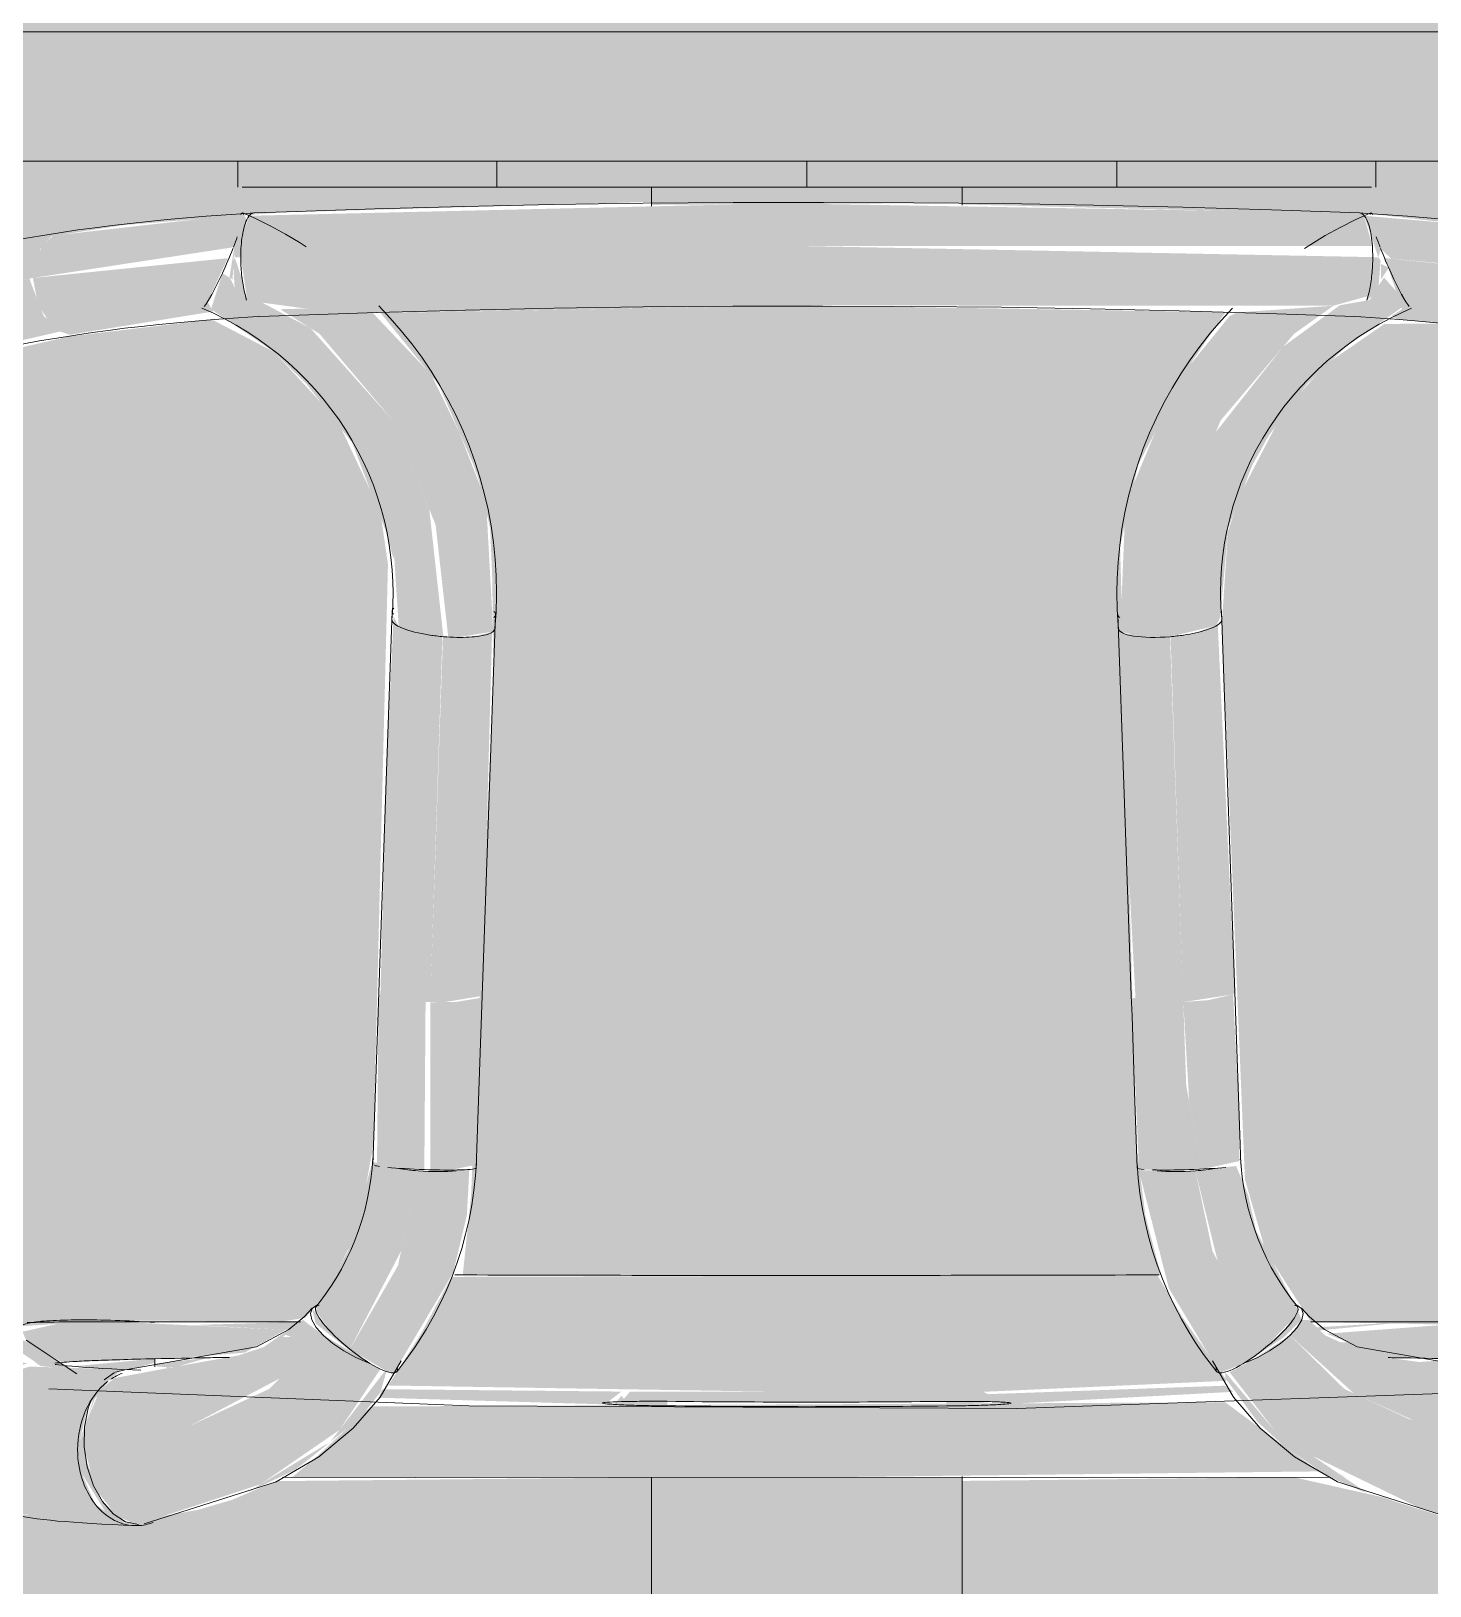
# Model space of a CAD drawing. Header units: inches. Extents: x 20426 to 36348, y -461 to 673.
# Drawn here: x 29136.77 to 29150.27, y 15 to 30.01 of the extents above; entities that cross this region are included whole.
import ezdxf

# ---------------------------------------------------------------- set-up
doc = ezdxf.new("R2010")
doc.units = ezdxf.units.IN
doc.header["$MEASUREMENT"] = 0
doc.layers.add('I-FURN', color=30, linetype='Continuous', lineweight=9)
doc.layers.add('Q-CASE', color=31, linetype='Continuous', lineweight=9)

# ---------------------------------------------------------------- blocks, each defined once
blk = doc.blocks.new('Casework 2 - Casework 1-491120-Elevation - East')
at = {"layer": 'Q-CASE'}
h = blk.add_hatch(color=256, dxfattribs=at)
h.paths.add_polyline_path([(-22613.107, 25.989), (-22612.993, 25.726), (-22612.881, 25.759), (-22613.051, 25.896), (-22613.084, 25.951)], flags=0)
h.paths.add_polyline_path([(-22543.382, 26.785), (-22543.434, 26.876), (-22543.4, 26.803)], flags=0)
h.paths.add_polyline_path([(-22635.053, 0), (-22613.198, 0), (-22612.499, 20.853), (-22613.121, 26.789), (-22612.744, 27.293), (-22611.387, 27.744), (-22610.474, 27.958), (-22609.339, 28.134), (-22607.828, 28.256), (-22604.244, 28.358), (-22604.244, 28.5), (-22608.194, 28.5), (-22608.194, 28.75), (-22614.744, 28.75), (-22614.744, 30), (-22590.744, 30), (-22590.744, 28.75), (-22597.294, 28.75), (-22597.338, 28.5), (-22601.244, 28.5), (-22601.244, 28.333), (-22597.247, 28.236), (-22595.32, 28.018), (-22594.067, 27.734), (-22592.863, 27.338), (-22592.644, 27.219), (-22592.304, 26.699), (-22592.37, 26.061), (-22592.468, 25.798), (-22592.495, 25.635), (-22592.449, 25.592), (-22592.509, 25.225), (-22592.495, 25.105), (-22593, 20.322), (-22592.291, 0), (-22546.787, 0), (-22541.624, 15.816), (-22541.736, 15.97), (-22541.831, 16.344), (-22541.725, 16.717), (-22541.337, 17.162), (-22541.288, 17.162), (-22541.192, 17.681), (-22541.1, 18.288), (-22541.107, 19.038), (-22541.113, 19.041), (-22541.232, 21.021), (-22541.607, 24.278), (-22541.929, 25.475), (-22542.105, 25.819), (-22542.527, 26.471), (-22543.498, 26.863), (-22543.79, 27.107), (-22543.875, 27.235), (-22543.967, 27.37), (-22544.004, 27.627), (-22543.872, 27.741), (-22543.935, 27.79), (-22543.513, 28.128), (-22542.797, 28.264), (-22540.045, 28.339), (-22538.874, 28.33), (-22535.539, 28.249), (-22532.8, 28.061), (-22532.8, 28.75), (-22538.2, 28.75), (-22538.2, 30), (-22532.8, 30), (-22532.8, 36), (-22635.053, 36), (-22635.053, 11.964)], flags=0)
h.paths.add_polyline_path([(-22593.337, 0), (-22593.291, 0), (-22593.868, 15.87), (-22593.99, 15.801), (-22593.95, 15.658), (-22593.925, 15.624), (-22593.361, 0.647)], flags=0)
h.paths.add_polyline_path([(-22610.061, 0), (-22610.061, 0.25), (-22610.744, 0.25), (-22610.691, 0.75), (-22604.244, 0.75), (-22604.244, 16.05), (-22607.869, 16.014), (-22608.29, 15.834), (-22608.625, 15.736), (-22609.354, 15.606), (-22610.128, 15.678), (-22610.625, 15.713), (-22610.575, 15.374), (-22611.153, 0), (-22610.565, 0)], flags=0)
h.paths.add_polyline_path([(-22609.195, 0), (-22596.294, 0), (-22596.294, 0.25), (-22609.195, 0.25), (-22609.195, 0.136)], flags=0)
h.paths.add_polyline_path([(-22594.336, 0), (-22594.964, 15.755), (-22595.314, 15.682), (-22596.466, 15.632), (-22597.03, 15.805), (-22597.17, 15.855), (-22598.045, 16.052), (-22601.244, 16.016), (-22601.244, 0.75), (-22594.744, 0.75), (-22594.798, 0.25), (-22595.428, 0.25), (-22595.428, 0), (-22594.453, 0)], flags=0)
h.paths.add_polyline_path([(-22612.197, 0), (-22612.152, 0), (-22611.543, 15.858), (-22611.643, 15.874), (-22612.152, 1.309)], flags=0)
h.paths.add_polyline_path([(-22533.289, 0), (-22533.325, 15.8), (-22533.248, 15.727), (-22533.249, 15.852), (-22533.296, 15.928), (-22533.723, 16.014), (-22533.87, 15.992), (-22540.623, 15.585), (-22545.738, 0), (-22533.342, 0)], flags=0)
h.paths.add_polyline_path([(-22593.37, 25.57), (-22593.317, 25.57), (-22593.341, 25.645)], flags=0)
h.paths.add_polyline_path([(-22593.886, 17.034), (-22593.998, 20.783), (-22593.868, 22.035), (-22593.479, 24.819), (-22593.341, 25.796), (-22593.293, 25.772), (-22593.265, 25.923), (-22593.341, 26.102), (-22593.341, 26.46), (-22594.481, 26.828), (-22596.479, 27.182), (-22597.167, 27.181), (-22597.737, 26.788), (-22598.151, 26.322), (-22598.554, 25.549), (-22598.679, 25.177), (-22598.737, 24.294), (-22598.515, 18.927), (-22598.316, 18.233), (-22597.878, 17.551), (-22595.171, 17.496), (-22595.171, 17.464), (-22595.159, 17.409), (-22594.984, 17.447), (-22594.798, 17.496), (-22594.211, 17.292), (-22594.112, 17.18), (-22594.108, 17.085), (-22593.994, 17.054), (-22593.946, 17.045)], flags=0)
h.paths.add_polyline_path([(-22611.603, 17.034), (-22611.341, 17.099), (-22611.153, 17.331), (-22610.855, 17.477), (-22610.519, 17.477), (-22610.362, 17.479), (-22610.316, 17.509), (-22609.465, 17.566), (-22607.828, 17.551), (-22607.586, 17.59), (-22607.395, 17.807), (-22607.078, 18.435), (-22606.928, 19.255), (-22606.787, 24.861), (-22606.861, 25.369), (-22607.274, 26.248), (-22607.885, 26.91), (-22608.487, 27.223), (-22609.861, 27.06), (-22611.631, 26.655), (-22612.181, 26.392), (-22611.62, 22.035), (-22611.541, 21.422), (-22611.494, 20.131), (-22611.6, 17.099)], flags=0)
h.paths.add_polyline_path([(-22595.194, 17.073), (-22595.171, 17.159), (-22595.218, 17.126), (-22595.196, 17.074)], flags=0)
h.paths.add_polyline_path([(-22610.511, 17.079), (-22610.271, 17.149), (-22610.316, 17.159), (-22610.516, 17.089)], flags=0)
h.paths.add_polyline_path([(-22534.024, 17.522), (-22534.024, 17.599), (-22533.993, 17.52)], flags=0)
h.paths.add_polyline_path([(-22533.668, 17.453), (-22532.8, 17.568), (-22532.8, 26.992), (-22535.167, 27.225), (-22535.478, 26.833), (-22535.591, 26.537), (-22535.743, 26.104), (-22535.785, 25.435), (-22535.725, 24.685), (-22535.589, 24.022), (-22535.065, 20.75), (-22534.824, 18.914), (-22534.597, 18.308), (-22534.243, 17.711), (-22534.145, 17.625), (-22533.972, 17.488), (-22533.675, 17.455)], flags=0)
h.paths.add_polyline_path([(-22606.447, 19.006), (-22606.499, 19.016), (-22606.45, 19.006)], flags=0)
h.paths.add_polyline_path([(-22593.121, 25.478), (-22593.16, 25.761), (-22593.214, 25.655), (-22593.135, 25.505)], flags=0)
h.paths.add_polyline_path([(-22593.049, 25.605), (-22593.049, 25.718), (-22593.097, 25.628)], flags=0)
h.paths.add_polyline_path([(-22607.265, 26.246), (-22607.579, 26.654), (-22607.266, 26.248)], flags=0)
h.paths.add_polyline_path([(-22543.434, 27.078), (-22543.232, 27.181), (-22543.308, 27.212), (-22543.331, 27.15), (-22543.425, 27.084)], flags=0)
h.paths.add_polyline_path([(-22543.564, 27.076), (-22543.437, 27.107), (-22543.458, 27.169), (-22543.561, 27.078)], flags=0)
blk = doc.blocks.new('Falcon 7700 Series Pedestal Base - 24_ x 30_ x 30_ - Wheelchair Height-460523-Elevation - East')
at = {"layer": 'I-FURN'}
for points in [[(-22602.986, 28.75), (-22590.744, 28.75), (-22590.744, 30), (-22614.744, 30), (-22614.744, 28.75), (-22607.828, 28.75)], [(-22606.362, 28.5), (-22605.78, 28.5), (-22605.78, 28.75), (-22608.194, 28.75), (-22608.194, 28.5), (-22606.664, 28.5)], [(-22605.715, 28.5), (-22605.715, 28.75), (-22605.78, 28.75), (-22605.78, 28.5)], [(-22602.744, 28.5), (-22602.744, 28.75), (-22605.715, 28.75), (-22605.715, 28.5), (-22602.986, 28.5)], [(-22599.774, 28.5), (-22599.774, 28.75), (-22602.744, 28.75), (-22602.744, 28.5), (-22600.565, 28.5)], [(-22599.774, 28.5), (-22599.709, 28.5), (-22599.709, 28.75), (-22599.774, 28.75), (-22599.774, 28.68)], [(-22598.502, 28.5), (-22597.294, 28.5), (-22597.294, 28.75), (-22599.709, 28.75), (-22599.709, 28.5), (-22598.825, 28.5)]]:
    blk.add_hatch(color=256, dxfattribs=at).paths.add_polyline_path(points, flags=0)
h = blk.add_hatch(color=256, dxfattribs=at)
h.paths.add_polyline_path([(-22601.244, 0.75), (-22601.244, 16.05), (-22604.244, 16.05), (-22604.244, 0.75)], flags=0)
h.paths.add_polyline_path([(-22604.244, 28.329), (-22601.244, 28.347), (-22601.244, 28.5), (-22604.244, 28.5), (-22604.244, 28.33)], flags=0)
for p, q in [((-22614.744, 30), (-22590.744, 30)), ((-22590.744, 28.75), (-22614.744, 28.75)), ((-22608.237, 28.75), (-22608.237, 28.5)), ((-22608.237, 28.75), (-22608.237, 28.5)), ((-22605.737, 28.5), (-22605.737, 28.75)), ((-22602.744, 28.5), (-22602.744, 28.75)), ((-22599.752, 28.75), (-22599.752, 28.5)), ((-22597.252, 28.5), (-22597.252, 28.75)), ((-22597.252, 28.5), (-22597.252, 28.75)), ((-22605.78, 28.5), (-22608.194, 28.5)), ((-22608.194, 28.5), (-22608.194, 28.5)), ((-22605.715, 28.5), (-22605.78, 28.5)), ((-22605.715, 28.5), (-22605.78, 28.5)), ((-22603.537, 28.5), (-22605.715, 28.5)), ((-22604.244, 28.318), (-22604.244, 28.5)), ((-22603.537, 28.5), (-22601.952, 28.5)), ((-22599.774, 28.5), (-22601.952, 28.5)), ((-22601.244, 28.326), (-22601.244, 28.5)), ((-22599.709, 28.5), (-22599.774, 28.5)), ((-22599.709, 28.5), (-22599.774, 28.5)), ((-22597.294, 28.5), (-22599.709, 28.5)), ((-22597.294, 28.5), (-22597.294, 28.5)), ((-22601.244, 0.75), (-22601.244, 16.06)), ((-22604.244, 0.75), (-22604.244, 16.05))]:
    blk.add_line(p, q, dxfattribs=at)
blk = doc.blocks.new('HermanMiller_Collection_Air-Chair_SideChair_Arms - Arms-457867-Elevation - East')
at = {"layer": 'I-FURN'}
h = blk.add_hatch(color=256, dxfattribs=at)
h.paths.add_polyline_path([(-22610.214, 27.624), (-22608.28, 27.92), (-22608.266, 27.821), (-22608.208, 27.825), (-22608.151, 28.184), (-22608.182, 28.241), (-22610.019, 28.032), (-22610.125, 27.933), (-22610.202, 27.75)], flags=0)
h.paths.add_polyline_path([(-22608.323, 27.816), (-22608.322, 27.816), (-22608.284, 27.909)], flags=0)
for points in [[(-22608.208, 27.825), (-22602.744, 27.931), (-22597.285, 27.933), (-22597.367, 28.228), (-22597.399, 28.249), (-22602.986, 28.344), (-22608.125, 28.224), (-22608.193, 28.032), (-22608.204, 27.933)], [(-22595.275, 27.624), (-22595.323, 27.864), (-22595.452, 28.025), (-22595.724, 28.083), (-22597.364, 28.224), (-22597.296, 28.032), (-22597.228, 27.821), (-22597.202, 27.904), (-22597.104, 27.811), (-22595.724, 27.68)], [(-22612.986, 26.875), (-22612.066, 27.227), (-22611.421, 27.401), (-22610.214, 27.624), (-22610.142, 27.904), (-22610.037, 28.025), (-22610.166, 28.018), (-22611.011, 27.851), (-22612.669, 27.321), (-22612.844, 27.219), (-22612.97, 27.002)], [(-22607.236, 27.281), (-22602.744, 27.359), (-22597.66, 27.356), (-22597.328, 27.448), (-22597.285, 27.825), (-22602.744, 27.931), (-22608.208, 27.825), (-22608.144, 27.405), (-22607.27, 27.287)], [(-22612.502, 26.362), (-22611.901, 26.623), (-22611.011, 26.863), (-22609.952, 27.107), (-22610.11, 27.259), (-22610.202, 27.495), (-22610.249, 27.618), (-22612.066, 27.227), (-22612.669, 27.013), (-22612.985, 26.869), (-22612.921, 26.625), (-22612.744, 26.438), (-22612.627, 26.384)], [(-22599.237, 24.162), (-22598.791, 24.27), (-22598.753, 24.351), (-22598.677, 25.207), (-22598.446, 25.813), (-22598.286, 26.1), (-22597.912, 26.605), (-22597.539, 26.962), (-22596.948, 27.376), (-22597.172, 27.628), (-22597.206, 27.579), (-22597.312, 27.411), (-22597.598, 27.361), (-22598.145, 26.962), (-22598.796, 26.136), (-22599.161, 25.242), (-22599.213, 24.501)], [(-22596.96, 27.393), (-22597.013, 27.501), (-22596.98, 27.431)], [(-22606.379, 20.637), (-22606.261, 24.163), (-22606.687, 24.263), (-22606.732, 24.362), (-22606.801, 22.895), (-22606.86, 20.71), (-22606.565, 20.649), (-22606.407, 20.638)], [(-22606.25, 20.635), (-22605.877, 20.696), (-22605.782, 24.206), (-22606.003, 24.157), (-22606.256, 24.162), (-22606.379, 20.637), (-22606.306, 20.636)], [(-22599.239, 20.635), (-22599.11, 20.637), (-22599.238, 24.162), (-22599.675, 24.19), (-22599.717, 24.247), (-22599.688, 22.866), (-22599.571, 20.669), (-22599.303, 20.637), (-22599.26, 20.635)], [(-22599.11, 20.637), (-22598.629, 20.71), (-22598.613, 20.731), (-22598.777, 24.279), (-22598.988, 24.2), (-22599.233, 24.162), (-22599.174, 22.464)], [(-22606.436, 19.02), (-22606.424, 20.639), (-22606.86, 20.71), (-22606.877, 20.69), (-22606.893, 19.056), (-22606.508, 19.023)], [(-22606.186, 19.015), (-22605.934, 19.068), (-22605.894, 20.677), (-22606.129, 20.638), (-22606.379, 20.635), (-22606.379, 19.018), (-22606.306, 19.016)], [(-22599.303, 19.015), (-22599.053, 19.02), (-22599.11, 20.637), (-22599.594, 20.677), (-22599.611, 20.66), (-22599.537, 19.026), (-22599.407, 19.017)], [(-22607.155, 17.287), (-22606.661, 18.233), (-22606.496, 19.009), (-22606.92, 19.091), (-22606.939, 19.091), (-22607.173, 18.233), (-22607.485, 17.661), (-22607.342, 17.456), (-22607.254, 17.371)], [(-22598.334, 17.287), (-22598.028, 17.606), (-22598.004, 17.661), (-22598.409, 18.435), (-22598.483, 18.773), (-22598.6, 19.055), (-22598.993, 19.009), (-22598.744, 17.998), (-22598.524, 17.617)], [(-22606.73, 17.058), (-22606.157, 18.025), (-22606.025, 18.581), (-22606.002, 19.021), (-22606.496, 19.009), (-22606.69, 18.094), (-22607.155, 17.287), (-22606.785, 17.065)], [(-22598.759, 17.058), (-22598.538, 17.144), (-22598.334, 17.287), (-22598.828, 18.233), (-22598.993, 19.009), (-22599.54, 19.015), (-22599.249, 17.875), (-22598.781, 17.095)], [(-22606.162, 18.008), (-22606.035, 18.446), (-22606.157, 18.025)], [(-22601.038, 16.876), (-22598.689, 16.982), (-22599.114, 17.589), (-22599.362, 18.004), (-22606.173, 17.985), (-22606.463, 17.446), (-22606.784, 16.937), (-22602.986, 16.876)], [(-22606.975, 17.159), (-22607.342, 17.456), (-22607.52, 17.681), (-22607.485, 17.534), (-22607.052, 17.192), (-22606.983, 17.159)], [(-22598.506, 17.159), (-22598.145, 17.398), (-22597.967, 17.57), (-22598.004, 17.661), (-22598.147, 17.456), (-22598.514, 17.159)], [(-22595.771, 16.344), (-22595.818, 16.719), (-22596.07, 17.016), (-22596.178, 17.074), (-22597.137, 17.205), (-22597.523, 17.353), (-22597.59, 17.353), (-22597.741, 17.42), (-22597.896, 17.57), (-22597.967, 17.57), (-22598.08, 17.42), (-22597.463, 16.86), (-22596.747, 16.537), (-22596.456, 16.48)], [(-22609.882, 17.099), (-22610.249, 17.346), (-22610.556, 17.482), (-22610.691, 17.496), (-22610.207, 17.174), (-22609.891, 17.1)], [(-22609.195, 15.597), (-22608.016, 15.984), (-22607.255, 16.508), (-22606.86, 17.095), (-22607.409, 17.42), (-22607.933, 16.904), (-22608.703, 16.545), (-22609.718, 16.344), (-22609.614, 15.942), (-22609.406, 15.677), (-22609.24, 15.606)], [(-22596.304, 15.6), (-22596.083, 15.677), (-22595.945, 15.816), (-22595.8, 16.151), (-22595.771, 16.344), (-22596.934, 16.614), (-22597.556, 16.904), (-22598.08, 17.42), (-22598.437, 17.188), (-22598.663, 17.065), (-22598.145, 16.395), (-22596.815, 15.748), (-22596.381, 15.622)], [(-22609.783, 16.318), (-22609.684, 16.733), (-22609.483, 16.981), (-22609.357, 17.093), (-22610.249, 17.119), (-22610.736, 16.953), (-22610.93, 16.617), (-22610.956, 16.423), (-22610.386, 16.35), (-22610.249, 16.342)], [(-22609.276, 17.088), (-22609.038, 17.158), (-22609.038, 17.195), (-22609.912, 17.114), (-22609.827, 17.121), (-22609.354, 17.093)], [(-22596.451, 17.096), (-22596.451, 17.193), (-22596.934, 17.155), (-22596.588, 17.108)], [(-22609.354, 15.606), (-22609.319, 15.622), (-22609.544, 15.816), (-22609.698, 16.21), (-22609.711, 16.56), (-22609.616, 16.809), (-22609.428, 17.008), (-22609.614, 16.853), (-22609.781, 16.344), (-22609.764, 16.124), (-22609.519, 15.724), (-22609.374, 15.62)], [(-22604.091, 16.74), (-22604.091, 16.784), (-22604.51, 16.808), (-22604.534, 16.838), (-22604.601, 16.754), (-22604.215, 16.742)], [(-22601.397, 16.739), (-22600.875, 16.787), (-22601.038, 16.876), (-22601.038, 16.782), (-22601.397, 16.777)], [(-22609.354, 15.606), (-22609.614, 15.793), (-22609.766, 16.143), (-22609.783, 16.318), (-22610.956, 16.423), (-22610.855, 16.048), (-22610.581, 15.775), (-22610.295, 15.694), (-22609.807, 15.62)]]:
    blk.add_hatch(color=256, dxfattribs=at).paths.add_polyline_path(points, flags=0)
h = blk.add_hatch(color=256, dxfattribs=at)
h.paths.add_polyline_path([(-22606.123, 24.155), (-22605.771, 24.212), (-22605.84, 25.471), (-22606.101, 26.14), (-22606.368, 26.689), (-22606.937, 27.29), (-22607.612, 27.328), (-22607.828, 27.322), (-22607.447, 27.084), (-22606.739, 26.248), (-22606.327, 25.242), (-22606.205, 24.16)], flags=0)
h.paths.add_polyline_path([(-22608.287, 27.609), (-22608.269, 27.933), (-22608.317, 27.628)], flags=0)
h = blk.add_hatch(color=256, dxfattribs=at)
h.paths.add_polyline_path([(-22609.861, 27.076), (-22608.473, 27.3), (-22608.529, 27.393), (-22608.333, 27.815), (-22610.214, 27.624), (-22610.166, 27.37), (-22610.037, 27.169), (-22609.952, 27.107)], flags=0)
h.paths.add_polyline_path([(-22608.149, 27.406), (-22608.193, 27.603), (-22608.266, 27.821), (-22608.282, 27.769), (-22608.265, 27.499), (-22608.16, 27.41)], flags=0)
h = blk.add_hatch(color=256, dxfattribs=at)
h.paths.add_polyline_path([(-22599.366, 24.155), (-22599.237, 24.162), (-22599.161, 25.242), (-22598.75, 26.248), (-22598.041, 27.084), (-22597.66, 27.356), (-22598.586, 27.291), (-22598.662, 27.257), (-22599.181, 26.616), (-22599.61, 25.586), (-22599.675, 25.278), (-22599.718, 24.212), (-22599.486, 24.157), (-22599.41, 24.156)], flags=0)
h.paths.add_polyline_path([(-22597.202, 27.609), (-22597.126, 27.722), (-22597.203, 27.761), (-22597.201, 27.63)], flags=0)
h = blk.add_hatch(color=256, dxfattribs=at)
h.paths.add_polyline_path([(-22595.628, 27.076), (-22595.452, 27.169), (-22595.323, 27.37), (-22595.275, 27.624), (-22597.164, 27.816), (-22596.997, 27.323), (-22597.097, 27.259), (-22597.051, 27.227), (-22595.724, 27.087)], flags=0)
h.paths.add_polyline_path([(-22597.342, 27.402), (-22597.228, 27.501), (-22597.205, 27.79), (-22597.223, 27.821), (-22597.281, 27.825), (-22597.34, 27.405)], flags=0)
h = blk.add_hatch(color=256, dxfattribs=at)
h.paths.add_polyline_path([(-22606.252, 24.162), (-22606.388, 25.389), (-22606.739, 26.248), (-22607.535, 27.139), (-22608.003, 27.387), (-22608.243, 27.477), (-22608.294, 27.59), (-22608.317, 27.628), (-22608.385, 27.671), (-22608.494, 27.323), (-22608.412, 27.266), (-22607.885, 26.91), (-22607.565, 26.591), (-22607.132, 26.032), (-22606.81, 25.188), (-22606.733, 24.913), (-22606.727, 24.939), (-22606.683, 24.26), (-22606.315, 24.17)], flags=0)
h.paths.add_polyline_path([(-22607.182, 26.143), (-22607.305, 26.297), (-22607.185, 26.147)], flags=0)
h = blk.add_hatch(color=256, dxfattribs=at)
h.paths.add_polyline_path([(-22602.726, 17.999), (-22599.327, 18.008), (-22599.476, 18.578), (-22599.562, 19.25), (-22599.72, 25.033), (-22599.547, 25.819), (-22599.024, 26.819), (-22598.702, 27.294), (-22602.756, 27.359), (-22606.858, 27.286), (-22606.295, 26.591), (-22605.922, 25.729), (-22605.8, 25.204), (-22605.781, 24.739), (-22605.766, 23.853), (-22605.985, 18.767), (-22606.065, 18.004), (-22602.986, 17.999)], flags=0)
h.paths.add_polyline_path([(-22605.766, 24.346), (-22605.766, 24.421), (-22605.771, 24.35)], flags=0)
h.paths.add_polyline_path([(-22605.821, 25.198), (-22605.909, 25.641), (-22605.876, 25.423), (-22605.84, 25.275)], flags=0)
h = blk.add_hatch(color=256, dxfattribs=at)
h.paths.add_polyline_path([(-22605.84, 25.471), (-22606.086, 26.179), (-22605.934, 25.756), (-22605.858, 25.527)], flags=0)
h.paths.add_polyline_path([(-22606.308, 26.616), (-22606.831, 27.257), (-22606.319, 26.63)], flags=0)
h = blk.add_hatch(color=256, dxfattribs=at)
h.paths.add_polyline_path([(-22599.053, 19.02), (-22598.924, 19.025), (-22599.082, 19.83), (-22599.054, 19.025)], flags=0)
h.paths.add_polyline_path([(-22598.924, 19.025), (-22598.568, 19.102), (-22598.571, 19.548), (-22598.629, 20.71), (-22598.87, 20.655), (-22599.11, 20.637), (-22599.053, 19.686)], flags=0)
h = blk.add_hatch(color=256, dxfattribs=at)
h.paths.add_polyline_path([(-22595.569, 17.158), (-22595.476, 17.194), (-22595.171, 17.457), (-22595.171, 17.508), (-22596.024, 17.564), (-22597.724, 17.437), (-22597.511, 17.348), (-22597.14, 17.206), (-22595.642, 17.164)], flags=0)
h.paths.add_polyline_path([(-22609.916, 17.16), (-22608.858, 17.198), (-22608.17, 17.254), (-22607.775, 17.474), (-22609.805, 17.57), (-22610.316, 17.456), (-22610.271, 17.36), (-22609.933, 17.161)], flags=0)
h.paths.add_polyline_path([(-22607.309, 17.336), (-22607.318, 17.373), (-22607.318, 17.342)], flags=0)
h = blk.add_hatch(color=256, dxfattribs=at)
h.paths.add_polyline_path([(-22607.775, 17.426), (-22607.725, 17.406), (-22607.8, 17.406)], flags=0)
h.paths.add_polyline_path([(-22608.866, 17.107), (-22608.922, 17.131), (-22608.922, 17.104)], flags=0)
h.paths.add_polyline_path([(-22609.718, 16.344), (-22608.703, 16.545), (-22607.828, 17.007), (-22607.409, 17.42), (-22607.608, 17.57), (-22607.986, 17.308), (-22608.233, 17.226), (-22608.922, 17.103), (-22609.428, 17.008), (-22609.576, 16.872), (-22609.711, 16.558), (-22609.717, 16.444)], flags=0)
h = blk.add_hatch(color=256, dxfattribs=at)
h.paths.add_polyline_path([(-22598.086, 17.455), (-22598.01, 17.498), (-22598.085, 17.456)], flags=0)
h.paths.add_polyline_path([(-22597.803, 17.468), (-22596.934, 17.551), (-22597.83, 17.498), (-22597.81, 17.475)], flags=0)
h.paths.add_polyline_path([(-22607.723, 17.472), (-22607.631, 17.551), (-22608.667, 17.52), (-22607.725, 17.472)], flags=0)
h = blk.add_hatch(color=256, dxfattribs=at)
h.paths.add_polyline_path([(-22609.933, 17.104), (-22609.97, 17.131), (-22610.207, 17.174), (-22610.143, 17.125), (-22609.958, 17.106)], flags=0)
h.paths.add_polyline_path([(-22609.933, 17.124), (-22609.933, 17.159), (-22609.944, 17.131)], flags=0)
h = blk.add_hatch(color=256, dxfattribs=at)
h.paths.add_polyline_path([(-22608.866, 17.107), (-22608.522, 17.205), (-22609.038, 17.147), (-22609.016, 17.12), (-22608.858, 17.11)], flags=0)
h.paths.add_polyline_path([(-22607.024, 17.177), (-22607.082, 17.207), (-22607.052, 17.188)], flags=0)
h = blk.add_hatch(color=256, dxfattribs=at)
h.paths.add_polyline_path([(-22609.043, 15.632), (-22608.812, 15.689), (-22608.906, 15.675)], flags=0)
h.paths.add_polyline_path([(-22607.34, 16.397), (-22607.062, 16.617), (-22606.86, 16.871), (-22606.802, 17.072), (-22606.825, 17.065), (-22607.31, 16.437)], flags=0)
h.paths.add_polyline_path([(-22608.153, 15.9), (-22607.679, 16.125), (-22607.355, 16.381), (-22607.401, 16.36), (-22608.104, 15.93)], flags=0)
h = blk.add_hatch(color=256, dxfattribs=at)
h.paths.add_polyline_path([(-22596.306, 15.599), (-22596.408, 15.63), (-22596.419, 15.622)], flags=0)
h.paths.add_polyline_path([(-22597.336, 15.9), (-22598.237, 16.513), (-22598.705, 17.065), (-22598.704, 17.008), (-22598.391, 16.583), (-22598.145, 16.359), (-22597.728, 16.068), (-22597.393, 15.92)], flags=0)
h = blk.add_hatch(color=256, dxfattribs=at)
h.paths.add_polyline_path([(-22601.038, 16.876), (-22604.451, 16.876), (-22604.533, 16.781), (-22600.996, 16.782)], flags=0)
h.paths.add_polyline_path([(-22600.996, 16.748), (-22598.626, 16.876), (-22598.705, 16.935), (-22600.996, 16.853), (-22600.856, 16.755)], flags=0)
h.paths.add_polyline_path([(-22604.534, 16.75), (-22604.669, 16.775), (-22604.533, 16.878), (-22606.843, 16.901), (-22606.876, 16.819), (-22604.669, 16.754)], flags=0)
h = blk.add_hatch(color=256, dxfattribs=at)
h.paths.add_polyline_path([(-22602.712, 16.05), (-22597.801, 16.108), (-22598.148, 16.362), (-22598.705, 16.775), (-22606.953, 16.734), (-22607.494, 16.233), (-22607.712, 16.052), (-22602.986, 16.05)], flags=0)
h.paths.add_polyline_path([(-22597.549, 16.052), (-22597.624, 16.108), (-22597.567, 16.061)], flags=0)
for p, q in [((-22607.631, 17.551), (-22609.47, 17.552)), ((-22595.953, 17.552), (-22597.879, 17.552)), ((-22609.791, 17.049), (-22610.278, 17.373)), ((-22609.038, 17.117), (-22609.038, 17.195)), ((-22609.526, 16.991), (-22609.426, 17.062)), ((-22609.417, 17.066), (-22609.327, 17.089)), ((-22609.306, 17.091), (-22609.297, 17.091))]:
    blk.add_line(p, q, dxfattribs=at)
at = {"layer": 'I-FURN', "flags": 128}
for points in [[(-22609.937, 28.064), (-22609.78, 28.087), (-22609.617, 28.109), (-22609.45, 28.13), (-22609.277, 28.15), (-22609.1, 28.169), (-22608.919, 28.187), (-22608.733, 28.204), (-22608.543, 28.219), (-22608.35, 28.233), (-22608.154, 28.246), (-22608.081, 28.251)], [(-22607.576, 27.925), (-22607.636, 27.964), (-22607.776, 28.047), (-22607.919, 28.125), (-22608.066, 28.198), (-22608.187, 28.252)], [(-22597.408, 28.251), (-22598.258, 28.281), (-22599.114, 28.306), (-22599.976, 28.326), (-22600.842, 28.341), (-22601.712, 28.35), (-22602.583, 28.353), (-22603.454, 28.352), (-22604.324, 28.345), (-22605.192, 28.332), (-22606.056, 28.314), (-22606.914, 28.291), (-22607.766, 28.263), (-22608.08, 28.251)], [(-22597.301, 28.252), (-22597.45, 28.185), (-22597.596, 28.111), (-22597.739, 28.033), (-22597.879, 27.948), (-22597.94, 27.907)], [(-22595.552, 28.064), (-22595.709, 28.087), (-22595.872, 28.109), (-22596.039, 28.13), (-22596.212, 28.15), (-22596.389, 28.169), (-22596.57, 28.187), (-22596.756, 28.204), (-22596.945, 28.219), (-22597.139, 28.233), (-22597.335, 28.246), (-22597.408, 28.251)], [(-22612.759, 27.285), (-22612.621, 27.361), (-22612.473, 27.431), (-22612.314, 27.499), (-22612.142, 27.563), (-22611.958, 27.624), (-22611.761, 27.684), (-22611.551, 27.741), (-22611.329, 27.797), (-22611.095, 27.851), (-22610.848, 27.903), (-22610.589, 27.953), (-22610.319, 28.001), (-22610.037, 28.048), (-22609.937, 28.064)], [(-22608.583, 27.334), (-22608.47, 27.283), (-22608.359, 27.227), (-22608.251, 27.167), (-22608.145, 27.103), (-22608.042, 27.035), (-22607.942, 26.963), (-22607.845, 26.887), (-22607.751, 26.808), (-22607.661, 26.725), (-22607.574, 26.639), (-22607.491, 26.549), (-22607.412, 26.457), (-22607.337, 26.361), (-22607.265, 26.263), (-22607.198, 26.162), (-22607.135, 26.058), (-22607.077, 25.953), (-22607.023, 25.845), (-22606.973, 25.735), (-22606.928, 25.623), (-22606.888, 25.51), (-22606.852, 25.396), (-22606.821, 25.28), (-22606.795, 25.163), (-22606.774, 25.045), (-22606.758, 24.926), (-22606.746, 24.807), (-22606.74, 24.688), (-22606.738, 24.59)], [(-22597.457, 27.252), (-22598.3, 27.282), (-22599.15, 27.307), (-22600.005, 27.326), (-22600.866, 27.341), (-22601.729, 27.35), (-22602.594, 27.353), (-22603.459, 27.352), (-22604.323, 27.344), (-22605.184, 27.332), (-22606.041, 27.314), (-22606.894, 27.291), (-22607.739, 27.263), (-22608.032, 27.252)], [(-22605.738, 24.59), (-22605.741, 24.751), (-22605.751, 24.912), (-22605.768, 25.072), (-22605.791, 25.231), (-22605.821, 25.389), (-22605.857, 25.546), (-22605.9, 25.701), (-22605.949, 25.854), (-22606.004, 26.006), (-22606.065, 26.155), (-22606.133, 26.302), (-22606.206, 26.445), (-22606.285, 26.586), (-22606.37, 26.724), (-22606.461, 26.858), (-22606.557, 26.988), (-22606.658, 27.114), (-22606.765, 27.237), (-22606.876, 27.355)], [(-22598.634, 27.334), (-22598.744, 27.215), (-22598.85, 27.091), (-22598.95, 26.964), (-22599.045, 26.833), (-22599.134, 26.699), (-22599.218, 26.56), (-22599.297, 26.419), (-22599.369, 26.275), (-22599.435, 26.128), (-22599.496, 25.978), (-22599.55, 25.826), (-22599.598, 25.673), (-22599.639, 25.517), (-22599.674, 25.36), (-22599.703, 25.202), (-22599.724, 25.042), (-22599.74, 24.882), (-22599.749, 24.722), (-22599.751, 24.59)], [(-22598.751, 24.59), (-22598.748, 24.71), (-22598.741, 24.829), (-22598.729, 24.948), (-22598.711, 25.067), (-22598.689, 25.184), (-22598.662, 25.301), (-22598.631, 25.417), (-22598.594, 25.531), (-22598.553, 25.644), (-22598.507, 25.755), (-22598.457, 25.865), (-22598.402, 25.972), (-22598.342, 26.078), (-22598.279, 26.18), (-22598.211, 26.281), (-22598.139, 26.379), (-22598.063, 26.474), (-22597.983, 26.566), (-22597.899, 26.655), (-22597.812, 26.74), (-22597.721, 26.823), (-22597.626, 26.901), (-22597.529, 26.976), (-22597.428, 27.048), (-22597.325, 27.115), (-22597.218, 27.178), (-22597.11, 27.237), (-22596.998, 27.292), (-22596.906, 27.334)], [(-22609.784, 27.075), (-22609.639, 27.097), (-22609.487, 27.118), (-22609.329, 27.138), (-22609.166, 27.156), (-22608.998, 27.174), (-22608.825, 27.191), (-22608.648, 27.207), (-22608.466, 27.222), (-22608.281, 27.236), (-22608.091, 27.248), (-22608.031, 27.252)], [(-22595.704, 27.075), (-22595.85, 27.097), (-22596.002, 27.118), (-22596.159, 27.138), (-22596.322, 27.156), (-22596.491, 27.174), (-22596.663, 27.191), (-22596.841, 27.207), (-22597.023, 27.222), (-22597.208, 27.236), (-22597.397, 27.248), (-22597.458, 27.252)], [(-22612.246, 26.427), (-22612.165, 26.471), (-22612.065, 26.519), (-22611.946, 26.569), (-22611.809, 26.62), (-22611.655, 26.671), (-22611.484, 26.723), (-22611.298, 26.774), (-22611.096, 26.825), (-22610.88, 26.874), (-22610.65, 26.923), (-22610.406, 26.97), (-22610.15, 27.016), (-22609.88, 27.06), (-22609.784, 27.075)], [(-22606.738, 24.59), (-22606.741, 24.471), (-22606.748, 24.351), (-22606.75, 24.33)], [(-22605.754, 24.24), (-22605.743, 24.4), (-22605.738, 24.561), (-22605.738, 24.59)], [(-22599.751, 24.59), (-22599.747, 24.429), (-22599.737, 24.269), (-22599.735, 24.24)], [(-22598.739, 24.33), (-22598.747, 24.449), (-22598.751, 24.568), (-22598.751, 24.59)], [(-22606.876, 20.731), (-22606.808, 22.681), (-22606.748, 24.41)], [(-22605.748, 24.375), (-22605.816, 22.439), (-22605.877, 20.696)], [(-22599.612, 20.696), (-22599.68, 22.646), (-22599.741, 24.375)], [(-22598.741, 24.41), (-22598.674, 22.474), (-22598.613, 20.731)], [(-22606.934, 19.069), (-22606.908, 19.805), (-22606.883, 20.538), (-22606.876, 20.731)], [(-22598.613, 20.731), (-22598.587, 19.999), (-22598.562, 19.263), (-22598.555, 19.069)], [(-22605.877, 20.696), (-22605.902, 19.964), (-22605.928, 19.228), (-22605.935, 19.034)], [(-22599.554, 19.034), (-22599.58, 19.77), (-22599.605, 20.503), (-22599.612, 20.696)], [(-22606.932, 19.133), (-22606.939, 19.03), (-22606.951, 18.928), (-22606.967, 18.827), (-22606.987, 18.727), (-22607.011, 18.627), (-22607.039, 18.529), (-22607.071, 18.432), (-22607.106, 18.337), (-22607.146, 18.243), (-22607.19, 18.151), (-22607.237, 18.06), (-22607.288, 17.972), (-22607.332, 17.902)], [(-22606.495, 17.355), (-22606.419, 17.477), (-22606.349, 17.601), (-22606.283, 17.728), (-22606.223, 17.858), (-22606.168, 17.99), (-22606.119, 18.124), (-22606.075, 18.26), (-22606.037, 18.398), (-22606.004, 18.538), (-22605.978, 18.678), (-22605.957, 18.82), (-22605.941, 18.963), (-22605.933, 19.08)], [(-22599.556, 19.08), (-22599.545, 18.937), (-22599.529, 18.794), (-22599.507, 18.653), (-22599.479, 18.512), (-22599.445, 18.373), (-22599.406, 18.236), (-22599.361, 18.1), (-22599.311, 17.966), (-22599.255, 17.834), (-22599.194, 17.705), (-22599.128, 17.578), (-22599.056, 17.454), (-22598.994, 17.355)], [(-22598.157, 17.902), (-22598.21, 17.988), (-22598.261, 18.077), (-22598.307, 18.167), (-22598.35, 18.26), (-22598.389, 18.354), (-22598.424, 18.449), (-22598.456, 18.547), (-22598.483, 18.645), (-22598.506, 18.745), (-22598.525, 18.845), (-22598.54, 18.947), (-22598.551, 19.049), (-22598.557, 19.133)], [(-22607.332, 17.902), (-22607.39, 17.818), (-22607.45, 17.736), (-22607.48, 17.699)], [(-22598.009, 17.699), (-22598.071, 17.779), (-22598.13, 17.862), (-22598.157, 17.902)], [(-22607.475, 17.711), (-22607.52, 17.681), (-22607.536, 17.633), (-22607.522, 17.57), (-22607.479, 17.498), (-22607.409, 17.42)], [(-22598.08, 17.42), (-22598.01, 17.498), (-22597.967, 17.57), (-22597.953, 17.633), (-22597.969, 17.681), (-22598.013, 17.711)], [(-22609.306, 17.091), (-22608.056, 17.309), (-22607.743, 17.477), (-22607.596, 17.599), (-22607.519, 17.682)], [(-22596.183, 17.091), (-22597.432, 17.309), (-22597.746, 17.477), (-22597.893, 17.599), (-22597.97, 17.682)], [(-22610.27, 17.545), (-22610.229, 17.546), (-22610.187, 17.546), (-22610.144, 17.547), (-22610.1, 17.548), (-22610.055, 17.549), (-22610.01, 17.549), (-22609.964, 17.55), (-22609.917, 17.551), (-22609.87, 17.551), (-22609.823, 17.551), (-22609.775, 17.552), (-22609.727, 17.552), (-22609.678, 17.552), (-22609.629, 17.552), (-22609.581, 17.552), (-22609.532, 17.552), (-22609.483, 17.552), (-22609.47, 17.552)], [(-22607.409, 17.42), (-22607.318, 17.342), (-22607.212, 17.27), (-22607.097, 17.207), (-22606.983, 17.159)], [(-22598.506, 17.159), (-22598.391, 17.207), (-22598.277, 17.27), (-22598.171, 17.342), (-22598.08, 17.42)], [(-22606.702, 17.07), (-22606.614, 17.183), (-22606.532, 17.3), (-22606.495, 17.355)], [(-22598.994, 17.355), (-22598.914, 17.237), (-22598.828, 17.123), (-22598.787, 17.07)], [(-22610, 17.141), (-22609.991, 17.14), (-22609.968, 17.136), (-22609.932, 17.132), (-22609.888, 17.127), (-22609.834, 17.122), (-22609.772, 17.117), (-22609.703, 17.112), (-22609.626, 17.107), (-22609.543, 17.102), (-22609.453, 17.097), (-22609.357, 17.092), (-22609.254, 17.087), (-22609.173, 17.084)], [(-22609.141, 15.602), (-22607.867, 16.006), (-22607.454, 16.249), (-22607.122, 16.524), (-22606.863, 16.825), (-22606.66, 17.174)], [(-22596.347, 15.602), (-22597.622, 16.006), (-22598.035, 16.249), (-22598.367, 16.524), (-22598.625, 16.825), (-22598.829, 17.174)], [(-22595.429, 16.901), (-22600.716, 16.715), (-22606.007, 16.74), (-22610.06, 16.903)], [(-22609.718, 16.344), (-22609.715, 16.537), (-22609.68, 16.717), (-22609.652, 16.796)], [(-22609.195, 15.597), (-22609.319, 15.622), (-22609.438, 15.697), (-22609.544, 15.816), (-22609.629, 15.97), (-22609.689, 16.151), (-22609.718, 16.344)], [(-22597.7, 16.052), (-22606.525, 16.05), (-22607.805, 16.051)], [(-22610.622, 15.8), (-22610.458, 15.716), (-22610.364, 15.687), (-22610.294, 15.671), (-22610.233, 15.659), (-22610.173, 15.651), (-22610.111, 15.643), (-22610.046, 15.636), (-22609.976, 15.629), (-22609.902, 15.623), (-22609.822, 15.617), (-22609.736, 15.611), (-22609.645, 15.605), (-22609.549, 15.6), (-22609.446, 15.595), (-22609.339, 15.589), (-22609.236, 15.585)]]:
    blk.add_lwpolyline(points, dxfattribs=at)
at = {"layer": 'I-FURN'}
for centre, major_axis, ratio, start_param, end_param in [((-22608.385, 27.793), (0.198, 0.459), 0.099479, 6.05625, 6.579848), ((-22597.104, 27.793), (-0.198, 0.459), 0.099479, 5.986522, 6.510121), ((-22608.385, 27.793), (0.198, 0.459), 0.099479, 4.485453, 5.009052), ((-22608.385, 27.793), (0.198, 0.459), 0.099479, 5.035279, 5.270852), ((-22597.104, 27.793), (-0.198, 0.459), 0.099479, 1.012334, 1.247906), ((-22597.104, 27.793), (-0.198, 0.459), 0.099479, 1.274133, 1.797732), ((-22608.385, 27.793), (0.198, 0.459), 0.099479, 3.438256, 4.485453), ((-22597.104, 27.793), (-0.198, 0.459), 0.099479, 1.797732, 2.84493), ((-22606.252, 24.285), (-0.498, 0.045), 0.24405, 0.02203, 1.325637), ((-22606.248, 24.392), (-0.5, 0.017), 0.227837, 6.021386, 6.283185), ((-22606.248, 24.392), (-0.5, 0.017), 0.227837, 0, 0.261799), ((-22606.248, 24.392), (-0.5, 0.017), 0.227837, 2.879793, 3.141593), ((-22606.248, 24.392), (-0.5, 0.017), 0.227837, 3.141593, 3.403392), ((-22599.241, 24.392), (0.5, 0.017), 0.227837, 3.141593, 3.403392), ((-22599.237, 24.285), (0.498, 0.045), 0.24405, 5.478196, 6.261155), ((-22606.252, 24.285), (-0.498, 0.045), 0.24405, 1.331027, 1.592827), ((-22606.252, 24.285), (-0.498, 0.045), 0.24405, 1.592827, 2.116425), ((-22606.252, 24.285), (-0.498, 0.045), 0.24405, 2.118226, 2.363326), ((-22606.252, 24.285), (-0.498, 0.045), 0.24405, 2.378225, 2.639081), ((-22606.252, 24.285), (-0.498, 0.045), 0.24405, 2.640024, 3.163623), ((-22599.237, 24.285), (0.498, 0.045), 0.24405, 3.119562, 4.690359), ((-22599.237, 24.285), (0.498, 0.045), 0.24405, 4.690359, 4.952158), ((-22599.237, 24.285), (0.498, 0.045), 0.24405, 4.9559, 5.213957), ((-22599.237, 24.285), (0.498, 0.045), 0.24405, 5.215136, 5.475757), ((-22606.432, 19.106), (-0.499, 0.027), 0.203862, 0, 0.144285), ((-22606.434, 19.052), (-0.5, 0.017), 0.063531, 0.261799, 0.523599), ((-22606.432, 19.106), (-0.499, 0.027), 0.203862, 3.024078, 3.141593), ((-22599.056, 19.106), (0.499, 0.027), 0.203862, 3.141593, 3.259107), ((-22599.056, 19.106), (0.499, 0.027), 0.203862, 6.1389, 6.283185), ((-22606.434, 19.052), (-0.5, 0.017), 0.063531, 0.785398, 1.570796), ((-22606.432, 19.106), (-0.499, 0.027), 0.203862, 1.045798, 1.453282), ((-22606.432, 19.106), (-0.499, 0.027), 0.203862, 1.453282, 2.23868), ((-22606.434, 19.052), (-0.5, 0.017), 0.063531, 1.570796, 3.141593), ((-22599.054, 19.052), (0.5, 0.017), 0.063531, 3.141593, 3.665191), ((-22599.054, 19.052), (0.5, 0.017), 0.063531, 3.926991, 4.712389), ((-22599.056, 19.106), (0.499, 0.027), 0.203862, 4.044505, 4.829903), ((-22599.054, 19.052), (0.5, 0.017), 0.063531, 4.712389, 5.497787), ((-22599.056, 19.106), (0.499, 0.027), 0.203862, 4.829903, 5.237387), ((-22607.091, 17.385), (-0.389, 0.314), 0.232817, 6.045078, 6.283185), ((-22598.398, 17.385), (0.389, 0.314), 0.232817, 0, 0.238107), ((-22607.091, 17.385), (-0.389, 0.314), 0.232817, 0.023693, 1.594489), ((-22598.398, 17.385), (0.389, 0.314), 0.232817, 4.688696, 6.259493), ((-22607.091, 17.385), (-0.389, 0.314), 0.232817, 1.594489, 3.165285), ((-22598.398, 17.385), (0.389, 0.314), 0.232817, 3.1179, 4.688696), ((-22607.091, 17.385), (-0.389, 0.314), 0.232817, 3.165285, 3.427085), ((-22598.398, 17.385), (0.389, 0.314), 0.232817, 2.856101, 3.1179), ((-22609.204, 16.334), (0.032, 0.749), 0.771517, 0.578482, 1.625679), ((-22609.204, 16.334), (0.032, 0.749), 0.771517, 0.316682, 0.517683), ((-22609.204, 16.334), (0.032, 0.749), 0.771517, 1.625679, 3.196476), ((-22609.204, 16.334), (0.032, 0.749), 0.771517, 3.196476, 3.458275)]:
    blk.add_ellipse(centre, major_axis=major_axis, ratio=ratio, start_param=start_param, end_param=end_param, dxfattribs=at)
for points, knots in [([(-22608.09, 28.249), (-22608.095, 28.248), (-22608.117, 28.238), (-22608.158, 28.185), (-22608.197, 28.042), (-22608.208, 27.899), (-22608.208, 27.825)], [-0.8571429, -0.8571429, -0.8571429, -0.8571429, -0.7857143, -0.5714286, -0.2857143, 0, 0, 0, 0]), ([(-22597.399, 28.249), (-22597.393, 28.248), (-22597.372, 28.238), (-22597.331, 28.185), (-22597.291, 28.042), (-22597.281, 27.899), (-22597.281, 27.825)], [-0.8571429, -0.8571429, -0.8571429, -0.8571429, -0.7857143, -0.5714286, -0.2857143, 0, 0, 0, 0]), ([(-22608.208, 27.825), (-22608.208, 27.77), (-22608.202, 27.656), (-22608.18, 27.514), (-22608.16, 27.438), (-22608.151, 27.411)], [-1, -1, -1, -1, -0.7857143, -0.5714286, -0.4285714, -0.4285714, -0.4285714, -0.4285714]), ([(-22597.281, 27.825), (-22597.281, 27.77), (-22597.287, 27.656), (-22597.309, 27.514), (-22597.329, 27.438), (-22597.338, 27.411)], [-1, -1, -1, -1, -0.7857143, -0.5714286, -0.4285714, -0.4285714, -0.4285714, -0.4285714]), ([(-22606.142, 18.004), (-22605.004, 18), (-22602.737, 17.997), (-22600.471, 18.001), (-22599.344, 18.004)], [-0.9315319, -0.9315319, -0.9315319, -0.9315319, -0.5, -0.072921, -0.072921, -0.072921, -0.072921]), ([(-22609.038, 17.195), (-22608.874, 17.198), (-22608.639, 17.203), (-22608.38, 17.207), (-22608.317, 17.208)], [-1, -1, -1, -1, -0.5, -0.3449962, -0.3449962, -0.3449962, -0.3449962]), ([(-22597.132, 17.206), (-22597.083, 17.205), (-22596.838, 17.201), (-22596.615, 17.197), (-22596.451, 17.193)], [-0.6223796, -0.6223796, -0.6223796, -0.6223796, -0.5, 0, 0, 0, 0]), ([(-22604.091, 16.74), (-22604.173, 16.741), (-22604.337, 16.743), (-22604.545, 16.75), (-22604.684, 16.758), (-22604.716, 16.764), (-22604.716, 16.767)], [-1, -1, -1, -1, -0.875, -0.75, -0.625, -0.5002015, -0.5002015, -0.5002015, -0.5002015])]:
    blk.add_open_spline(points, degree=3, knots=knots, dxfattribs=at)
for points in [[(-22609.098, 17.55), (-22609.22, 17.557), (-22609.47, 17.568), (-22609.816, 17.572), (-22610.096, 17.562), (-22610.277, 17.541), (-22610.318, 17.521), (-22610.318, 17.51)], [(-22609.038, 17.547), (-22609.058, 17.548), (-22609.078, 17.549), (-22609.098, 17.55)], [(-22610.004, 17.153), (-22609.982, 17.154), (-22609.958, 17.156), (-22609.933, 17.159)], [(-22609.933, 17.159), (-22609.911, 17.162), (-22609.841, 17.167), (-22609.654, 17.177), (-22609.389, 17.186), (-22609.162, 17.192), (-22609.038, 17.195)], [(-22604.716, 16.767), (-22604.716, 16.77), (-22604.684, 16.776), (-22604.545, 16.782), (-22604.337, 16.785), (-22604.173, 16.784), (-22604.091, 16.784)], [(-22604.091, 16.784), (-22603.642, 16.779), (-22602.744, 16.774), (-22601.846, 16.779), (-22601.397, 16.783)], [(-22601.397, 16.739), (-22601.846, 16.735), (-22602.744, 16.73), (-22603.642, 16.735), (-22604.091, 16.74)], [(-22601.397, 16.783), (-22601.325, 16.784), (-22601.179, 16.784), (-22600.988, 16.782), (-22600.845, 16.777), (-22600.769, 16.771), (-22600.769, 16.763), (-22600.845, 16.755), (-22600.987, 16.748), (-22601.179, 16.742), (-22601.325, 16.74), (-22601.397, 16.739)]]:
    blk.add_open_spline(points, degree=3, dxfattribs=at)

msp = doc.modelspace()

# ---------------------------------------------------------------- block references
at = {"layer": 'I-FURN'}
for name in ['Falcon 7700 Series Pedestal Base - 24_ x 30_ x 30_ - Wheelchair Height-460523-Elevation - East', 'HermanMiller_Collection_Air-Chair_SideChair_Arms - Arms-457867-Elevation - East']:
    msp.add_blockref(name, (51747.003, 0), dxfattribs=at)
at = {"layer": 'Q-CASE'}
msp.add_blockref('Casework 2 - Casework 1-491120-Elevation - East', (51747.003, 0), dxfattribs=at)

doc.saveas('drawing.dxf')
